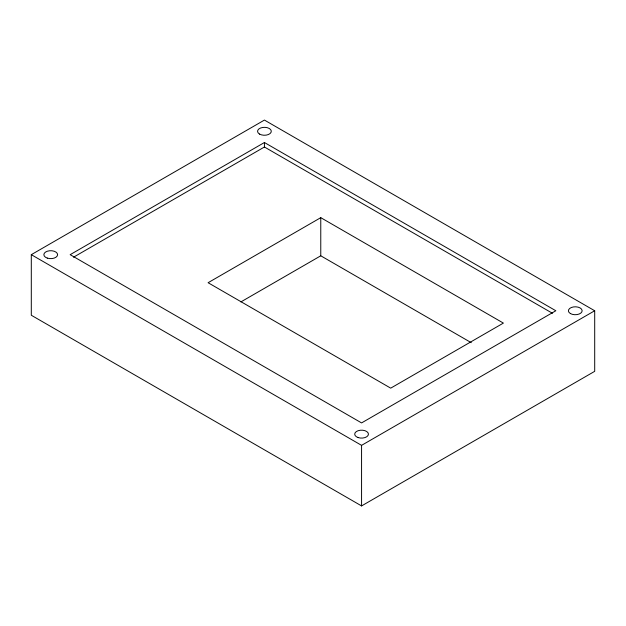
<?xml version="1.0" encoding="UTF-8"?>
<svg xmlns="http://www.w3.org/2000/svg" width="626" height="626" viewBox="0 0 626 626"><rect width="100%" height="100%" fill="white"/><g stroke="black" fill="none" stroke-linecap="round" stroke-linejoin="round"><path stroke-width="0.94" d="M31.3 254.672L264.43 120.075L594.7 310.754L594.7 371.328L361.57 505.925L31.3 315.246L31.3 254.672L361.57 445.352L594.7 310.754M264.43 142.509L70.159 254.672L361.57 422.918L555.841 310.754L264.43 142.509L264.43 147L552.468 313.29M73.532 257.208L264.43 147M320.77 217.66L208.09 282.717L390.71 388.151L503.39 323.094L320.77 217.66L320.77 255.799L471.261 342.68M240.885 301.92L320.77 255.799M361.57 445.352L361.57 505.925M570.419 313.563A6.87 3.967 0 0 0 581.906 311.779A6.87 3.967 0 0 0 573.494 306.928A6.87 3.967 0 0 0 570.419 313.563M259.571 134.097A6.87 3.967 0 0 0 271.066 132.321A6.87 3.967 0 0 0 262.654 127.461A6.87 3.967 0 0 0 259.571 134.097M47.294 258.108A6.87 3.967 0 0 0 57.6 254.672A6.87 3.967 0 0 0 47.294 251.237A6.87 3.967 0 0 0 47.294 258.108M358.135 437.574A6.87 3.967 0 0 0 368.44 434.139A6.87 3.967 0 0 0 358.135 430.704A6.87 3.967 0 0 0 358.135 437.574"/></g></svg>
